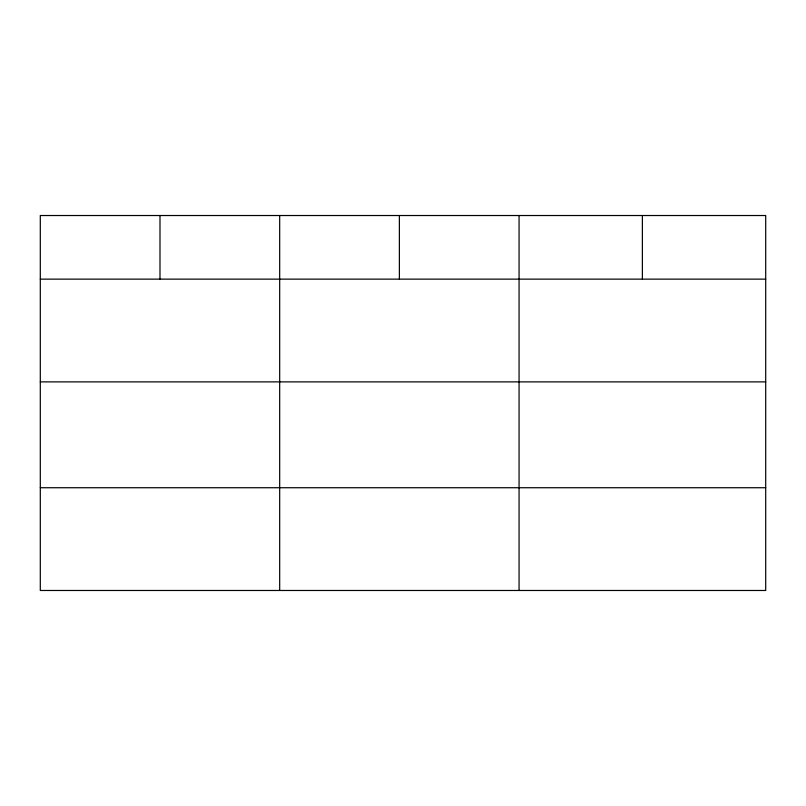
<?xml version="1.0" encoding="UTF-8"?>
<svg xmlns="http://www.w3.org/2000/svg" width="806" height="806" viewBox="0 0 806 806"><rect width="100%" height="100%" fill="white"/><g stroke="black" fill="none" stroke-linecap="round" stroke-linejoin="round"><path stroke-width="1.21" d="M765.7 381.883L765.7 215.524L40.3 215.524L40.3 590.476L765.7 590.476L765.7 381.883L40.3 381.883M40.3 279.138L765.7 279.138M40.3 487.731L765.7 487.731M642.382 215.524L642.382 279.138M519.064 215.524L519.064 590.476M399.373 215.524L399.373 279.138M279.682 215.524L279.682 590.476M159.991 215.524L159.991 279.138"/></g></svg>
